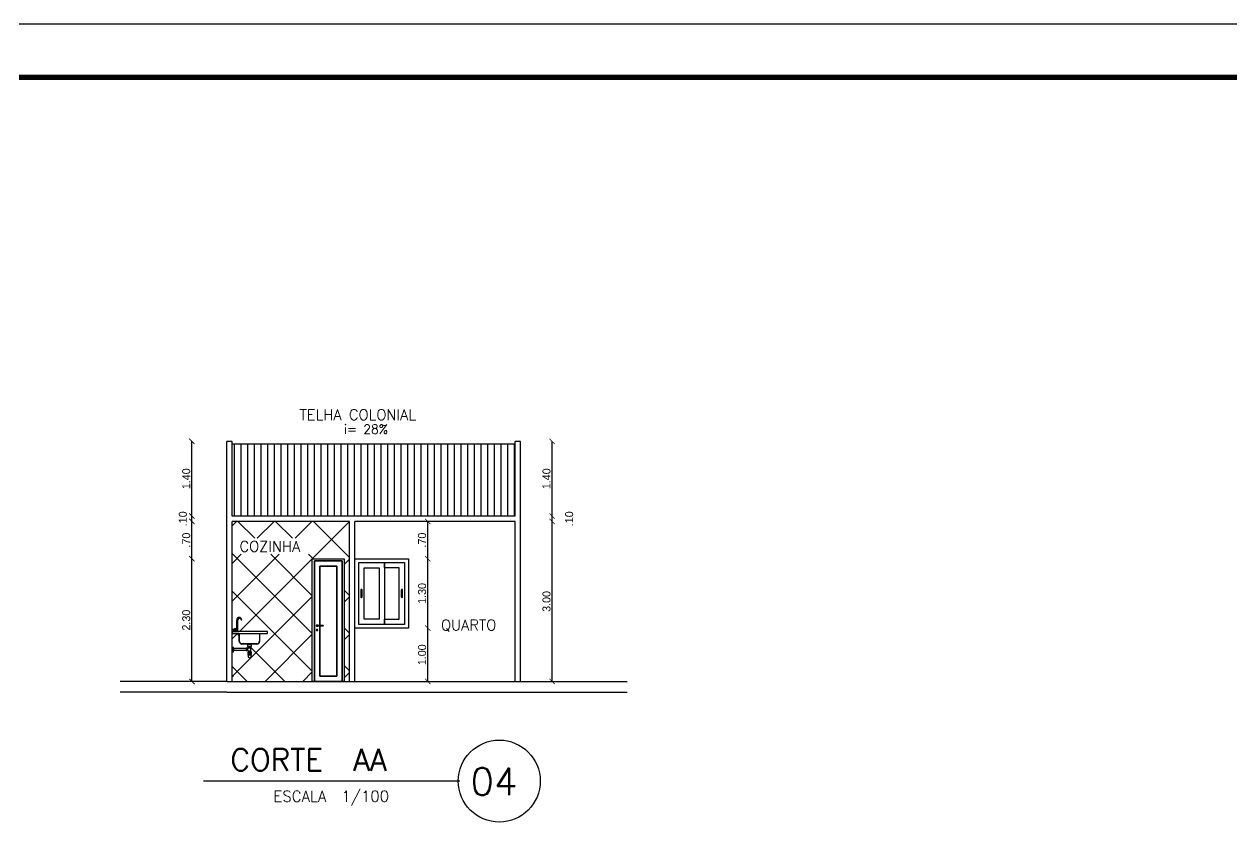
# Model space of a CAD drawing. Extents: x 1223 to 2114, y 507 to 973.
# Drawn here: x 1262.22 to 1284.85, y 551.3 to 566.56 of the extents above; entities that cross this region are included whole.
import ezdxf

# ---------------------------------------------------------------- set-up
doc = ezdxf.new("R2010")
doc.units = 0
doc.header["$MEASUREMENT"] = 0
doc.layers.get('0').update_dxf_attribs({"linetype": 'CONTINUOUS'})
doc.layers.get('DEFPOINTS').update_dxf_attribs({"linetype": 'CONTINUOUS'})
for name, color, linetype in [('ARQ-COTAS', 4, 'CONTINUOUS'), ('BANHO_COZINHA', 7, 'CONTINUOUS'), ('ESQUADRIAS_TIGRE', 7, 'CONTINUOUS'), ('FORMATO', 4, 'CONTINUOUS'), ('JANELAS', 8, 'CONTINUOUS'), ('PAREDE', 2, 'CONTINUOUS'), ('PAREDES', 2, 'CONTINUOUS'), ('REBAIXO', 8, 'CONTINUOUS')]:
    doc.layers.add(name, color=color, linetype=linetype)
doc.styles.add('PADRAO_TXT', font='romans.shx')
doc.styles.add('ROMANS', font='romans', dxfattribs={"height": 0.1})
doc.dimstyles.new('1-100', dxfattribs={"dimtxt": 0.15, "dimasz": 0.1, "dimexe": 0.05, "dimexo": 0.1, "dimgap": 0.03, "dimtad": 1, "dimzin": 5, "dimdsep": 46, "dimtxsty": 'Standard', "dimblk": 'ARCHTICK', "dimcen": 0, "dimse1": 1, "dimse2": 1, "dimclrd": 256, "dimclre": 256, "dimclrt": 3, "dimadec": 0, "dimazin": 0, "dimtfac": 1, "dimtofl": 0, "dimtmove": 2, "dimatfit": 3, "dimldrblk": 'ARCHTICK', "dimfxl": 0, "dimtolj": 1, "dimarcsym": 0})

# ---------------------------------------------------------------- blocks, each defined once
blk = doc.blocks.new('*U20')
at = {"layer": 'ESQUADRIAS_TIGRE', "linetype": 'Continuous', "flags": 128}
for points in [[(0.04, 2.26), (0.04, 0), (0.56, 0), (0.56, 2.26)], [(0.14, 2.16), (0.14, 0.1), (0.46, 0.1), (0.46, 2.16)]]:
    blk.add_lwpolyline(points, close=True, dxfattribs=at)
blk = doc.blocks.new('*U21')
at = {"layer": 'ESQUADRIAS_TIGRE', "linetype": 'Continuous'}
for points in [[(0, 2.3), (0, 0), (0.04, 0), (0.04, 2.26), (0.56, 2.26), (0.56, 0), (0.6, 0), (0.6, 2.3)], [(0.14, 2.16), (0.46, 2.16), (0.46, 0.1), (0.14, 0.1)]]:
    blk.add_lwpolyline(points, close=True, dxfattribs=at)
at = {"layer": 'ESQUADRIAS_TIGRE'}
blk.add_blockref('*U20', (0, 0), dxfattribs=at)
blk = doc.blocks.new('MACANETA_GU_ESQ')
at = {"layer": 'ESQUADRIAS_TIGRE', "linetype": 'Continuous', "flags": 128}
blk.add_lwpolyline([(0, -0.015, 0.414214), (0.015, 0, 0.414214), (0, 0.015), (0, 0.015, 0.268682), (-0.013, 0.007), (-0.052, 0.007), (-0.106, 0.007, 0.414214), (-0.114, 0, 0.414214), (-0.106, -0.008), (-0.052, -0.008), (-0.013, -0.008), (-0.013, -0.008, 0.267224), (0, -0.015)], format="xyb", close=True, dxfattribs=at)
at = {"layer": 'ESQUADRIAS_TIGRE', "linetype": 'Continuous'}
blk.add_circle((0, -0.08), 0.015, dxfattribs=at)
blk = doc.blocks.new('36592010E')
at = {"layer": 'ESQUADRIAS_TIGRE'}
for name, p in [('*U21', (0, 0)), ('MACANETA_GU_ESQ', (0.51, 1.046))]:
    blk.add_blockref(name, p, dxfattribs=at)
at = {"layer": 'ESQUADRIAS_TIGRE', "flags": 1}
for tag, p in [('COD', (0, -0.00762)), ('DESCR', (0, -0.01524))]:
    blk.add_attdef(tag, p, '', height=0.00423, dxfattribs=at)
blk = doc.blocks.new('*U23')
at = {"layer": 'ESQUADRIAS_TIGRE', "linetype": 'Continuous'}
blk.add_lwpolyline([(0.07, 1.23), (0.07, 0.07), (0.45, 0.07), (0.45, 0.17), (0.17, 0.17), (0.17, 1.13), (0.45, 1.13), (0.45, 1.23)], close=True, dxfattribs=at)
blk = doc.blocks.new('*U24')
at = {"layer": 'ESQUADRIAS_TIGRE', "linetype": 'Continuous', "flags": 128}
for points in [[(0.45, 1.23), (0.45, 0.07), (0.93, 0.07), (0.93, 1.23)], [(0.55, 1.13), (0.55, 0.17), (0.83, 0.17), (0.83, 1.13)]]:
    blk.add_lwpolyline(points, close=True, dxfattribs=at)
blk = doc.blocks.new('*U25')
at = {"layer": 'ESQUADRIAS_TIGRE', "linetype": 'Continuous', "flags": 128}
for points in [[(0, 1.3), (0, 0), (1, 0), (1, 1.3)], [(0.07, 1.23), (0.07, 0.07), (0.93, 0.07), (0.93, 1.23)]]:
    blk.add_lwpolyline(points, close=True, dxfattribs=at)
at = {"layer": 'ESQUADRIAS_TIGRE'}
for name in ['*U23', '*U24']:
    blk.add_blockref(name, (0, 0), dxfattribs=at)
blk = doc.blocks.new('PUXADOR_2D')
at = {"layer": 'ESQUADRIAS_TIGRE', "linetype": 'Continuous', "flags": 128}
blk.add_lwpolyline([(0.0125, -0.06), (0.0125, -0.0625, -0.4142136), (0, -0.075), (0, -0.075, -0.4142136), (-0.0125, -0.0625), (-0.0125, -0.06), (-0.0125, 0.06), (-0.0125, 0.0625, -0.4142136), (0, 0.075), (0, 0.075, -0.4142136), (0.0125, 0.0625), (0.0125, 0.06)], format="xyb", close=True, dxfattribs=at)
blk = doc.blocks.new('36406712E')
at = {"layer": 'ESQUADRIAS_TIGRE'}
for name, p in [('*U25', (0, 0)), ('PUXADOR_2D', (0.12, 0.65)), ('PUXADOR_2D', (0.88, 0.65))]:
    blk.add_blockref(name, p, dxfattribs=at)
at = {"layer": 'ESQUADRIAS_TIGRE', "flags": 1}
for tag, p in [('COD', (0, -0.00762)), ('DESCR', (0, -0.01524))]:
    blk.add_attdef(tag, p, '', height=0.00423, dxfattribs=at)
blk = doc.blocks.new('_ArchTick')
at = {"color": 0, "linetype": 'ByBlock', "const_width": 0.15}
blk.add_lwpolyline([(-0.5, -0.5), (0.5, 0.5)], dxfattribs=at)
blk = doc.blocks.new('*D704')
at = {"layer": 'ARQ-COTAS', "lineweight": -2, "transparency": 16777216}
blk.add_line((1272.115, 554.235), (1272.115, 557.235), dxfattribs=at)
at = {"layer": 'DEFPOINTS', "color": 0, "transparency": 16777216}
for p in [(1271.422, 557.235), (1272.115, 557.235), (1271.422, 554.235)]:
    blk.add_point(p, dxfattribs=at)
at = {"layer": 'ARQ-COTAS', "lineweight": -2, "transparency": 16777216, "xscale": 0.1, "yscale": 0.1, "zscale": 0.1}
for p, rotation in [((1272.115, 557.235), 90), ((1272.115, 554.235), 270)]:
    blk.add_blockref('_ArchTick', p, dxfattribs=dict(at, rotation=rotation))
at = {"layer": 'ARQ-COTAS', "color": 3, "transparency": 16777216, "insert": (1272.01, 555.735), "char_height": 0.15, "attachment_point": 5, "rotation": 90}
blk.add_mtext('\\A1;3.00', dxfattribs=at)
blk = doc.blocks.new('*D705')
at = {"layer": 'ARQ-COTAS', "lineweight": -2, "transparency": 16777216}
blk.add_line((1272.115, 557.235), (1272.115, 557.335), dxfattribs=at)
at = {"layer": 'DEFPOINTS', "color": 0, "transparency": 16777216}
for p in [(1271.422, 557.335), (1272.115, 557.335), (1271.422, 557.235)]:
    blk.add_point(p, dxfattribs=at)
at = {"layer": 'ARQ-COTAS', "lineweight": -2, "transparency": 16777216, "xscale": 0.1, "yscale": 0.1, "zscale": 0.1}
for p, rotation in [((1272.115, 557.335), 90), ((1272.115, 557.235), 270)]:
    blk.add_blockref('_ArchTick', p, dxfattribs=dict(at, rotation=rotation))
at = {"layer": 'ARQ-COTAS', "color": 3, "transparency": 16777216, "insert": (1272.435, 557.285), "char_height": 0.15, "attachment_point": 5, "rotation": 90}
blk.add_mtext('\\A1;.10', dxfattribs=at)
blk = doc.blocks.new('*D706')
at = {"layer": 'ARQ-COTAS', "lineweight": -2, "transparency": 16777216}
blk.add_line((1272.115, 557.335), (1272.115, 558.735), dxfattribs=at)
at = {"layer": 'DEFPOINTS', "color": 0, "transparency": 16777216}
for p in [(1271.522, 558.735), (1272.115, 558.735), (1271.422, 557.335)]:
    blk.add_point(p, dxfattribs=at)
at = {"layer": 'ARQ-COTAS', "lineweight": -2, "transparency": 16777216, "xscale": 0.1, "yscale": 0.1, "zscale": 0.1}
for p, rotation in [((1272.115, 558.735), 90), ((1272.115, 557.335), 270)]:
    blk.add_blockref('_ArchTick', p, dxfattribs=dict(at, rotation=rotation))
at = {"layer": 'ARQ-COTAS', "color": 3, "transparency": 16777216, "insert": (1272.01, 558.035), "char_height": 0.15, "attachment_point": 5, "rotation": 90}
blk.add_mtext('\\A1;1.40', dxfattribs=at)
blk = doc.blocks.new('*D707')
at = {"layer": 'ARQ-COTAS', "lineweight": -2, "transparency": 16777216}
blk.add_line((1265.366, 554.235), (1265.366, 556.535), dxfattribs=at)
at = {"layer": 'DEFPOINTS', "color": 0, "transparency": 16777216}
for p in [(1265.366, 556.535), (1267.922, 556.535), (1267.922, 554.235)]:
    blk.add_point(p, dxfattribs=at)
at = {"layer": 'ARQ-COTAS', "lineweight": -2, "transparency": 16777216, "xscale": 0.1, "yscale": 0.1, "zscale": 0.1}
for p, rotation in [((1265.366, 556.535), 90), ((1265.366, 554.235), 270)]:
    blk.add_blockref('_ArchTick', p, dxfattribs=dict(at, rotation=rotation))
at = {"layer": 'ARQ-COTAS', "color": 3, "transparency": 16777216, "insert": (1265.261, 555.385), "char_height": 0.15, "attachment_point": 5, "rotation": 90}
blk.add_mtext('\\A1;2.30', dxfattribs=at)
blk = doc.blocks.new('*D708')
at = {"layer": 'ARQ-COTAS', "lineweight": -2, "transparency": 16777216}
blk.add_line((1265.366, 556.535), (1265.366, 557.235), dxfattribs=at)
at = {"layer": 'DEFPOINTS', "color": 0, "transparency": 16777216}
for p in [(1265.366, 557.235), (1267.922, 557.235), (1267.922, 556.535)]:
    blk.add_point(p, dxfattribs=at)
at = {"layer": 'ARQ-COTAS', "lineweight": -2, "transparency": 16777216, "xscale": 0.1, "yscale": 0.1, "zscale": 0.1}
for p, rotation in [((1265.366, 557.235), 90), ((1265.366, 556.535), 270)]:
    blk.add_blockref('_ArchTick', p, dxfattribs=dict(at, rotation=rotation))
at = {"layer": 'ARQ-COTAS', "color": 3, "transparency": 16777216, "insert": (1265.261, 556.885), "char_height": 0.15, "attachment_point": 5, "rotation": 90}
blk.add_mtext('\\A1;.70', dxfattribs=at)
blk = doc.blocks.new('*D709')
at = {"layer": 'ARQ-COTAS', "lineweight": -2, "transparency": 16777216}
blk.add_line((1265.366, 557.235), (1265.366, 557.335), dxfattribs=at)
at = {"layer": 'DEFPOINTS', "color": 0, "transparency": 16777216}
for p in [(1265.366, 557.335), (1267.922, 557.335), (1267.922, 557.235)]:
    blk.add_point(p, dxfattribs=at)
at = {"layer": 'ARQ-COTAS', "lineweight": -2, "transparency": 16777216, "xscale": 0.1, "yscale": 0.1, "zscale": 0.1}
for p, rotation in [((1265.366, 557.335), 90), ((1265.366, 557.235), 270)]:
    blk.add_blockref('_ArchTick', p, dxfattribs=dict(at, rotation=rotation))
at = {"layer": 'ARQ-COTAS', "color": 3, "transparency": 16777216, "insert": (1265.196, 557.285), "char_height": 0.15, "attachment_point": 5, "rotation": 90}
blk.add_mtext('\\A1;.10', dxfattribs=at)
blk = doc.blocks.new('*D710')
at = {"layer": 'ARQ-COTAS', "lineweight": -2, "transparency": 16777216}
blk.add_line((1265.366, 557.335), (1265.366, 558.735), dxfattribs=at)
at = {"layer": 'DEFPOINTS', "color": 0, "transparency": 16777216}
for p in [(1265.366, 558.735), (1266.022, 558.735), (1267.922, 557.335)]:
    blk.add_point(p, dxfattribs=at)
at = {"layer": 'ARQ-COTAS', "lineweight": -2, "transparency": 16777216, "xscale": 0.1, "yscale": 0.1, "zscale": 0.1}
for p, rotation in [((1265.366, 558.735), 90), ((1265.366, 557.335), 270)]:
    blk.add_blockref('_ArchTick', p, dxfattribs=dict(at, rotation=rotation))
at = {"layer": 'ARQ-COTAS', "color": 3, "transparency": 16777216, "insert": (1265.261, 558.035), "char_height": 0.15, "attachment_point": 5, "rotation": 90}
blk.add_mtext('\\A1;1.40', dxfattribs=at)
blk = doc.blocks.new('*D711')
at = {"layer": 'ARQ-COTAS', "lineweight": -2, "transparency": 16777216}
blk.add_line((1269.784, 554.235), (1269.784, 555.235), dxfattribs=at)
at = {"layer": 'DEFPOINTS', "color": 0, "transparency": 16777216}
for p in [(1269.077, 555.235), (1269.784, 555.235), (1269.077, 554.235)]:
    blk.add_point(p, dxfattribs=at)
at = {"layer": 'ARQ-COTAS', "lineweight": -2, "transparency": 16777216, "xscale": 0.1, "yscale": 0.1, "zscale": 0.1}
for p, rotation in [((1269.784, 555.235), 90), ((1269.784, 554.235), 270)]:
    blk.add_blockref('_ArchTick', p, dxfattribs=dict(at, rotation=rotation))
at = {"layer": 'ARQ-COTAS', "color": 3, "transparency": 16777216, "insert": (1269.679, 554.735), "char_height": 0.15, "attachment_point": 5, "rotation": 90}
blk.add_mtext('\\A1;1.00', dxfattribs=at)
blk = doc.blocks.new('*D712')
at = {"layer": 'ARQ-COTAS', "lineweight": -2, "transparency": 16777216}
blk.add_line((1269.784, 555.235), (1269.784, 556.535), dxfattribs=at)
at = {"layer": 'DEFPOINTS', "color": 0, "transparency": 16777216}
for p in [(1269.422, 556.535), (1269.784, 556.535), (1269.077, 555.235)]:
    blk.add_point(p, dxfattribs=at)
at = {"layer": 'ARQ-COTAS', "lineweight": -2, "transparency": 16777216, "xscale": 0.1, "yscale": 0.1, "zscale": 0.1}
for p, rotation in [((1269.784, 556.535), 90), ((1269.784, 555.235), 270)]:
    blk.add_blockref('_ArchTick', p, dxfattribs=dict(at, rotation=rotation))
at = {"layer": 'ARQ-COTAS', "color": 3, "transparency": 16777216, "insert": (1269.679, 555.885), "char_height": 0.15, "attachment_point": 5, "rotation": 90}
blk.add_mtext('\\A1;1.30', dxfattribs=at)
blk = doc.blocks.new('*D713')
at = {"layer": 'ARQ-COTAS', "lineweight": -2, "transparency": 16777216}
blk.add_line((1269.784, 556.535), (1269.784, 557.235), dxfattribs=at)
at = {"layer": 'DEFPOINTS', "color": 0, "transparency": 16777216}
for p in [(1269.422, 557.235), (1269.784, 557.235), (1269.422, 556.535)]:
    blk.add_point(p, dxfattribs=at)
at = {"layer": 'ARQ-COTAS', "lineweight": -2, "transparency": 16777216, "xscale": 0.1, "yscale": 0.1, "zscale": 0.1}
for p, rotation in [((1269.784, 557.235), 90), ((1269.784, 556.535), 270)]:
    blk.add_blockref('_ArchTick', p, dxfattribs=dict(at, rotation=rotation))
at = {"layer": 'ARQ-COTAS', "color": 3, "transparency": 16777216, "insert": (1269.679, 556.885), "char_height": 0.15, "attachment_point": 5, "rotation": 90}
blk.add_mtext('\\A1;.70', dxfattribs=at)
blk = doc.blocks.new('CUBA1L')
at = {"layer": 'BANHO_COZINHA'}
for p, q in [((0.12, 0.8), (0, 0.8)), ((0.12, 0.79), (0, 0.79)), ((0.12, 0.8), (0.5, 0.8)), ((0.5, 0.8), (0.5, 0.65)), ((0, 0.548), (0, 0.445)), ((0.016, 0.515), (0, 0.548)), ((0.016, 0.48), (0, 0.445)), ((0.25, 0.515), (0.016, 0.515)), ((0.016, 0.48), (0.016, 0.515)), ((0.25, 0.48), (0.016, 0.48)), ((0.45, 0.606), (0.17, 0.606)), ((0.45, 0.6), (0.17, 0.6)), ((0.267, 0.522), (0.25, 0.522)), ((0.267, 0.473), (0.25, 0.473)), ((0.292, 0.515), (0.267, 0.515)), ((0.292, 0.48), (0.267, 0.48)), ((0.343, 0.595), (0.277, 0.595)), ((0.343, 0.555), (0.277, 0.555)), ((0.337, 0.545), (0.283, 0.545)), ((0.337, 0.525), (0.283, 0.525)), ((0.335, 0.47), (0.285, 0.47)), ((0.34, 0.45), (0.28, 0.45)), ((0.34, 0.438), (0.28, 0.438)), ((0.34, 0.429), (0.28, 0.429)), ((0.34, 0.418), (0.28, 0.418)), ((0.34, 0.406), (0.28, 0.406)), ((0.34, 0.395), (0.28, 0.395))]:
    blk.add_line(p, q, dxfattribs=at)
for points in [[(0.12, 0.65), (0.12, 0.8)], [(0.126, 0.65), (0.126, 0.8)], [(0.25, 0.522), (0.25, 0.473)], [(0.25, 0.522), (0.25, 0.473)], [(0.267, 0.522), (0.267, 0.473)], [(0.277, 0.6), (0.277, 0.555)], [(0.283, 0.545), (0.283, 0.525)], [(0.285, 0.555), (0.285, 0.545)], [(0.285, 0.47), (0.285, 0.45)], [(0.292, 0.525), (0.292, 0.515)], [(0.292, 0.48), (0.292, 0.47)], [(0.328, 0.525), (0.328, 0.47)], [(0.335, 0.555), (0.335, 0.545)], [(0.335, 0.47), (0.335, 0.45)], [(0.337, 0.545), (0.337, 0.525)], [(0.343, 0.6), (0.343, 0.555)], [(0.28, 0.45), (0.28, 0.438)], [(0.28, 0.429), (0.28, 0.418)], [(0.28, 0.406), (0.28, 0.395)], [(0.285, 0.438), (0.285, 0.429)], [(0.285, 0.418), (0.285, 0.406)], [(0.285, 0.395), (0.285, 0.355)], [(0.335, 0.438), (0.335, 0.429)], [(0.335, 0.418), (0.335, 0.406)], [(0.335, 0.395), (0.335, 0.355)], [(0.34, 0.45), (0.34, 0.438)], [(0.34, 0.429), (0.34, 0.418)], [(0.34, 0.406), (0.34, 0.395)]]:
    blk.add_lwpolyline(points, dxfattribs=at)
for centre, radius, start, end in [((0.17, 0.65), 0.05, 180, 270), ((0.17, 0.65), 0.0442, 180, 270), ((0.45, 0.65), 0.05, 270, 0), ((0.45, 0.65), 0.0442, 270, 0), ((0.31, 0.381), 0.0362, 226.3972, 313.6028)]:
    blk.add_arc(centre, radius, start, end, dxfattribs=at)
blk.add_point((0, 0), dxfattribs=at)
blk = doc.blocks.new('*X236')
at = {"color": 0}
for p, q in [((1611.637, 552.122), (1611.717, 552.202)), ((1611.744, 552.202), (1612.061, 551.885)), ((1612.107, 551.885), (1612.424, 552.202)), ((1612.451, 552.202), (1612.769, 551.885)), ((1612.814, 551.885), (1613.131, 552.202)), ((1613.138, 551.502), (1613.837, 552.201)), ((1613.158, 552.202), (1613.837, 551.523)), ((1611.637, 551.602), (1613.137, 550.102)), ((1611.637, 550.708), (1612.514, 551.585)), ((1611.637, 551.415), (1611.807, 551.585)), ((1611.775, 550.139), (1613.137, 551.501)), ((1612.361, 551.585), (1613.137, 550.809)), ((1613.069, 551.585), (1613.151, 551.502)), ((1613.737, 551.394), (1613.837, 551.494)), ((1611.637, 550.895), (1613.137, 549.395)), ((1611.637, 549.294), (1613.137, 550.794)), ((1613.737, 550.916), (1613.837, 550.816)), ((1613.737, 550.687), (1613.837, 550.787)), ((1611.637, 550.187), (1611.669, 550.156)), ((1611.637, 550.001), (1611.738, 550.102)), ((1611.723, 550.102), (1611.769, 550.055)), ((1612.253, 549.202), (1613.137, 550.087)), ((1613.737, 550.209), (1613.837, 550.109)), ((1613.737, 549.98), (1613.837, 550.08)), ((1611.923, 549.902), (1611.927, 549.898)), ((1611.986, 549.838), (1612.623, 549.202)), ((1611.637, 549.48), (1611.915, 549.202)), ((1613.737, 549.502), (1613.837, 549.402)), ((1612.96, 549.202), (1613.137, 549.38)), ((1613.737, 549.272), (1613.837, 549.372))]:
    blk.add_line(p, q, dxfattribs=at)

msp = doc.modelspace()

# ---------------------------------------------------------------- hatches: boundary and pattern name
at = {"layer": 'ARQ-COTAS'}
h = msp.add_hatch(dxfattribs=at)
h.set_pattern_fill('LINE', color=256, angle=90, style=0)
h.set_pattern_definition([(90, (1308.28776, 461.43566), (0.125, 0), [])])
h.paths.add_polyline_path([(1271.42161, 557.33523), (1271.42161, 558.68523), (1266.12161, 558.68523), (1266.12161, 557.33523)])

# ---------------------------------------------------------------- linework, layer by layer
at = {"layer": 'BANHO_COZINHA'}
for p, q in [((1266.20674, 555.17167), (1266.20674, 555.38017)), ((1266.22481, 555.17167), (1266.22481, 555.38183)), ((1266.29051, 555.38952), (1266.29892, 555.39042))]:
    msp.add_line(p, q, dxfattribs=at)
for points in [[(1266.20287, 555.19683), (1266.1481, 555.19683), (1266.1481, 555.21609), (1266.20287, 555.21609)], [(1266.18657, 555.21609), (1266.1644, 555.21609), (1266.1644, 555.22851), (1266.18657, 555.22851)]]:
    msp.add_lwpolyline(points, close=True, dxfattribs=at)
msp.add_lwpolyline([(1266.19907, 555.17167), (1266.19907, 555.19683), (1266.15343, 555.19683), (1266.15343, 555.17167)], dxfattribs=at)
for centre, radius, start, end in [((1266.25234, 555.38973), 0.04659, 0.846352, 191.846385), ((1266.25767, 555.38617), 0.03314, 4.078276, 187.527877)]:
    msp.add_arc(centre, radius, start, end, dxfattribs=at)
at = {"layer": 'FORMATO'}
msp.add_lwpolyline([(1225.87754, 507.15702), (1307.47754, 507.15702), (1307.47754, 566.55702), (1225.87754, 566.55702)], close=True, dxfattribs=at)
at = {"layer": 'FORMATO', "const_width": 0.1}
msp.add_lwpolyline([(1226.87754, 508.15702), (1306.47754, 508.15702), (1306.47754, 565.55702), (1226.87754, 565.55702)], close=True, dxfattribs=at)
at = {"layer": 'JANELAS'}
for p, q in [((1271.42161, 558.68523), (1266.12161, 558.68523)), ((1270.38659, 552.36748), (1265.58462, 552.36748))]:
    msp.add_line(p, q, dxfattribs=at)
msp.add_circle((1271.12506, 552.36748), 0.76764, dxfattribs=at)
at = {"layer": 'PAREDE'}
for p, q in [((1266.02161, 554.23523), (1266.02161, 558.73523)), ((1266.12161, 558.73523), (1266.02161, 558.73523)), ((1266.12161, 557.33523), (1266.12161, 558.73523)), ((1271.52161, 558.73523), (1271.42161, 558.73523)), ((1271.42161, 557.33523), (1271.42161, 558.73523)), ((1271.52161, 554.23523), (1271.52161, 558.73523)), ((1271.42161, 557.33523), (1266.12161, 557.33523)), ((1266.12161, 554.23523), (1266.12161, 557.23523)), ((1268.32161, 557.23523), (1266.12161, 557.23523)), ((1268.32161, 554.23523), (1268.32161, 557.23523)), ((1271.42161, 557.23523), (1268.42161, 557.23523)), ((1268.42161, 554.23523), (1268.42161, 557.23523)), ((1271.42161, 554.23523), (1271.42161, 557.23523)), ((1266.02161, 554.23523), (1264.02161, 554.23523)), ((1266.02161, 554.23523), (1271.52161, 554.23523)), ((1271.52161, 554.23523), (1273.52161, 554.23523)), ((1266.02161, 554.03523), (1264.02161, 554.03523)), ((1266.02161, 554.03523), (1271.52161, 554.03523)), ((1271.52161, 554.03523), (1273.52161, 554.03523))]:
    msp.add_line(p, q, dxfattribs=at)
at = {"layer": 'REBAIXO'}
msp.add_lwpolyline([(1266.77948, 555.17167), (1266.12161, 555.17167), (1266.12161, 555.13523), (1266.77948, 555.13523)], close=True, dxfattribs=at)

# ---------------------------------------------------------------- block references
at = {"layer": 'PAREDE', "xscale": -1}
for name, p in [('36592010E', (1268.22161, 554.23523)), ('36406712E', (1269.42161, 555.23523))]:
    msp.add_blockref(name, p, dxfattribs=at)
at = {"layer": 'REBAIXO', "linetype": 'Continuous'}
msp.add_blockref('*X236', (-345.51559, 5.03313), dxfattribs=at)
at = {"layer": 'REBAIXO'}
msp.add_blockref('CUBA1L', (1266.13365, 554.33523), dxfattribs=at)

# ---------------------------------------------------------------- texts
at = {"layer": 'JANELAS'}
for s, height, style, p in [('i= 28%', 0.17, 'PADRAO_TXT', (1268.2127, 558.87981)), (' ESCALA  1/100', 0.2047032, 'ROMANS', (1266.75338, 551.9805))]:
    msp.add_text(s, height=height, dxfattribs=dict(at, style=style)).set_placement(p)
at = {"layer": 'PAREDE'}
for s, height, style, p in [('TELHA COLONIAL', 0.2, 'PADRAO_TXT', (1267.38205, 559.13481)), ('COZINHA', 0.2, 'PADRAO_TXT', (1266.25858, 556.66772)), ('QUARTO', 0.2, 'PADRAO_TXT', (1270.03293, 555.1924)), ('04', 0.511758, 'ROMANS', (1270.58757, 552.10185))]:
    msp.add_text(s, height=height, dxfattribs=dict(at, style=style)).set_placement(p)
at = {"layer": 'PAREDES', "style": 'ROMANS'}
msp.add_text('CORTE  AA', height=0.409406, dxfattribs=at).set_placement((1266.0877, 552.56228))

# ---------------------------------------------------------------- dimensions: what is measured, and where the dimension line sits
at = {"layer": 'ARQ-COTAS'}
for base, p1, p2, picture, middle in [((1265.36577, 558.73523), (1267.92161, 557.33523), (1266.02161, 558.73523), '*D710', (1265.26077, 558.03523)), ((1272.11456, 558.73523), (1271.42161, 557.33523), (1271.52161, 558.73523), '*D706', (1272.00956, 558.03523)), ((1265.36577, 557.33523), (1267.92161, 557.23523), (1267.92161, 557.33523), '*D709', (1265.19577, 557.28523)), ((1272.11456, 557.33523), (1271.42161, 557.23523), (1271.42161, 557.33523), '*D705', (1272.43456, 557.28523)), ((1265.36577, 557.23523), (1267.92161, 556.53523), (1267.92161, 557.23523), '*D708', (1265.26077, 556.88523)), ((1269.78396, 557.23523), (1269.42161, 556.53523), (1269.42161, 557.23523), '*D713', (1269.67896, 556.88523)), ((1272.11456, 557.23523), (1271.42161, 554.23523), (1271.42161, 557.23523), '*D704', (1272.00956, 555.73523)), ((1265.36577, 556.53523), (1267.92161, 554.23523), (1267.92161, 556.53523), '*D707', (1265.26077, 555.38523)), ((1269.78396, 556.53523), (1269.07705, 555.23523), (1269.42161, 556.53523), '*D712', (1269.67896, 555.88523)), ((1269.78396, 555.23523), (1269.07705, 554.23523), (1269.07705, 555.23523), '*D711', (1269.67896, 554.73523))]:
    dim = msp.add_linear_dim(base=base, p1=p1, p2=p2, angle=90, dimstyle='1-100', dxfattribs=at)
    dim.commit()
    dim.dimension.update_dxf_attribs({"geometry": picture, "text_midpoint": middle})

doc.saveas('drawing.dxf')
